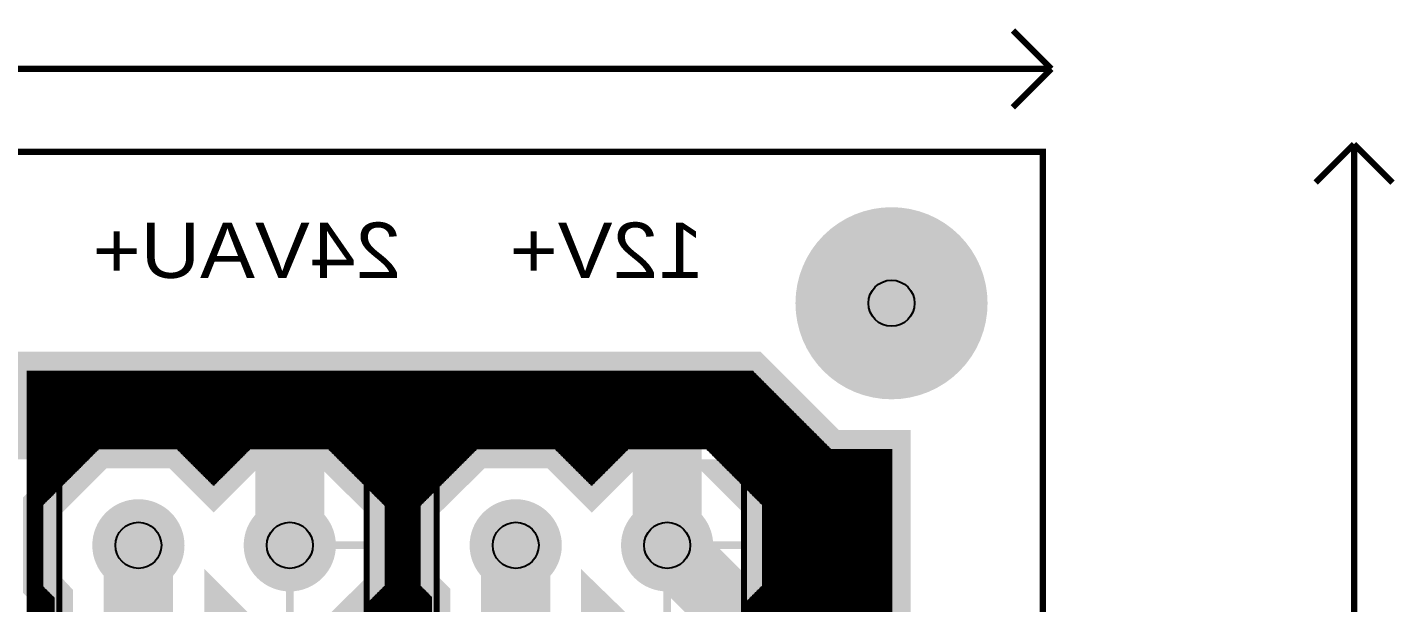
# Model space of a CAD drawing. Extents: x -1.81 to 1.81, y -3.04 to 3.03.
# Drawn here: x 0.026 to 1.806, y 2.274 to 3.023 of the extents above; entities that cross this region are included whole.
import ezdxf

# ---------------------------------------------------------------- set-up
doc = ezdxf.new("R2010")
doc.units = 0
doc.layers.get('0').update_dxf_attribs({"linetype": 'CONTINUOUS'})

# ---------------------------------------------------------------- blocks, each defined once
blk = doc.blocks.new('EPAD')
at = {"const_width": 0.5}
blk.add_lwpolyline([(-0.25, 0, 1), (0.25, 0, 1)], format="xyb", close=True, dxfattribs=at)

msp = doc.modelspace()

# ---------------------------------------------------------------- linework, layer by layer
for points, const_width in [([(1.358, 2.969), (1.308, 3.019)], 0.008), ([(-1.79, 2.969), (1.358, 2.969)], 0.008), ([(1.358, 2.969), (1.308, 2.919)], 0.008), ([(1.752, 2.871), (1.702, 2.821)], 0.008), ([(1.752, -2.64), (1.752, 2.871)], 0.008), ([(1.752, 2.871), (1.802, 2.821)], 0.008), ([(-1.802, -2.65), (1.347, -2.65), (1.347, 2.861), (-1.802, 2.861), (-1.802, -2.65)], 0.008), ([(-1.605, -1.02), (-1.605, 2.474), (-1.526, 2.474), (-1.424, 2.576), (0.969, 2.576), (1.071, 2.474)], 0.05), ([(-0.637, 2.349), (-0.479, 2.506), (-0.125, 2.506), (0.367, 2.506)], 0.09), ([(0.367, 2.349), (0.367, 2.506)], 0.09), ([(0.367, 2.506), (0.83, 2.506)], 0.09), ([(0.858, 2.506), (0.83, 2.506), (0.858, 2.478)], 0.09), ([(0.858, 2.349), (0.858, 2.478), (0.858, 2.506)], 0.09), ([(0.492, 2.401), (0.492, 2.297), (0.418, 2.224), (0.315, 2.224), (0.281, 2.258), (0.281, 2.245), (0.28, 2.244), (0.28, 1.847), (0.216, 1.782), (0.125, 1.782), (0.06, 1.847), (0.06, 2.281), (0.045, 2.297), (0.045, 2.401), (0.118, 2.474), (0.221, 2.474), (0.268, 2.427), (0.315, 2.474), (0.418, 2.474), (0.492, 2.401)], 0.05), ([(0.067, 2.199), (0.067, 2.499)], 0.008), ([(0.467, 2.499), (0.067, 2.499)], 0.008), ([(0.467, 2.499), (0.467, 2.199)], 0.008), ([(0.551, 2.158), (0.551, 2.282), (0.536, 2.297), (0.536, 2.401), (0.61, 2.474), (0.713, 2.474), (0.76, 2.427), (0.807, 2.474), (0.91, 2.474), (0.983, 2.401)], 0.05), ([(0.558, 2.199), (0.558, 2.499)], 0.008), ([(0.958, 2.499), (0.558, 2.499)], 0.008), ([(0.958, 2.499), (0.958, 2.199)], 0.008), ([(1.071, 2.474), (1.15, 2.474), (1.15, -0.355)], 0.05), ([(0.367, 2.349), (0.367, 2.474)], 0.01), ([(0.858, 2.349), (0.858, 2.474)], 0.01), ([(0.983, 2.401), (0.983, 2.297), (0.91, 2.224)], 0.05), ([(0.17, 1.892), (0.17, 2.069), (0.17, 2.289), (0.17, 2.349)], 0.09), ([(0.661, 2.349), (0.661, 2.114), (0.662, 2.069)], 0.09), ([(0.992, 1.758), (0.992, 2.215), (0.858, 2.349)], 0.09), ([(0.367, 2.349), (0.492, 2.349)], 0.01), ([(0.367, 2.349), (0.367, 2.224)], 0.01), ([(0.858, 2.349), (0.983, 2.349)], 0.01), ([(0.858, 2.349), (0.858, 2.224)], 0.01), ([(0.807, 2.224), (0.771, 2.259), (0.771, 2.116)], 0.05)]:
    msp.add_lwpolyline(points, dxfattribs=dict(const_width=const_width))
for points in [[(0.026, 0.982), (0.026, 2.576)], [(0.027, 0.981), (0.027, 2.576)], [(0.028, 0.98), (0.028, 2.576)], [(0.029, 0.979), (0.029, 2.576)], [(0.03, 0.978), (0.03, 2.576)], [(0.031, 0.977), (0.031, 2.576)], [(0.032, 0.976), (0.032, 2.576)], [(0.033, 0.975), (0.033, 2.576)], [(0.034, 0.974), (0.034, 2.576)], [(0.035, 0.973), (0.035, 2.576)], [(0.036, 0.972), (0.036, 2.576)], [(0.037, 0.971), (0.037, 2.576)], [(0.038, 0.97), (0.038, 2.576)], [(0.039, 0.969), (0.039, 2.576)], [(0.04, 0.968), (0.04, 2.576)], [(0.041, 0.967), (0.041, 2.576)], [(0.042, 0.966), (0.042, 2.576)], [(0.043, 0.965), (0.043, 2.576)], [(0.044, 0.964), (0.044, 2.576)], [(0.045, 0.963), (0.045, 2.576)], [(0.046, 2.402), (0.046, 2.576)], [(0.047, 2.403), (0.047, 2.576)], [(0.048, 2.404), (0.048, 2.576)], [(0.049, 2.405), (0.049, 2.576)], [(0.05, 2.406), (0.05, 2.576)], [(0.051, 2.407), (0.051, 2.576)], [(0.052, 2.408), (0.052, 2.576)], [(0.053, 2.409), (0.053, 2.576)], [(0.054, 2.41), (0.054, 2.576)], [(0.055, 2.411), (0.055, 2.576)], [(0.056, 2.412), (0.056, 2.576)], [(0.057, 2.413), (0.057, 2.576)], [(0.058, 2.414), (0.058, 2.576)], [(0.059, 2.415), (0.059, 2.576)], [(0.06, 2.416), (0.06, 2.576)], [(0.061, 2.417), (0.061, 2.576)], [(0.062, 2.418), (0.062, 2.576)], [(0.063, 2.419), (0.063, 2.576)], [(0.064, 2.42), (0.064, 2.576)], [(0.065, 2.421), (0.065, 2.576)], [(0.066, 2.422), (0.066, 2.576)], [(0.067, 2.423), (0.067, 2.576)], [(0.068, 2.424), (0.068, 2.576)], [(0.069, 2.425), (0.069, 2.576)], [(0.07, 2.426), (0.07, 2.576)], [(0.071, 2.427), (0.071, 2.576)], [(0.072, 2.428), (0.072, 2.576)], [(0.073, 2.429), (0.073, 2.576)], [(0.074, 2.43), (0.074, 2.576)], [(0.075, 2.431), (0.075, 2.576)], [(0.076, 2.432), (0.076, 2.576)], [(0.077, 2.433), (0.077, 2.576)], [(0.078, 2.434), (0.078, 2.576)], [(0.079, 2.435), (0.079, 2.576)], [(0.08, 2.436), (0.08, 2.576)], [(0.081, 2.437), (0.081, 2.576)], [(0.082, 2.438), (0.082, 2.576)], [(0.083, 2.439), (0.083, 2.576)], [(0.084, 2.44), (0.084, 2.576)], [(0.085, 2.441), (0.085, 2.576)], [(0.086, 2.442), (0.086, 2.576)], [(0.087, 2.443), (0.087, 2.576)], [(0.088, 2.444), (0.088, 2.576)], [(0.089, 2.445), (0.089, 2.576)], [(0.09, 2.446), (0.09, 2.576)], [(0.091, 2.447), (0.091, 2.576)], [(0.092, 2.448), (0.092, 2.576)], [(0.093, 2.449), (0.093, 2.576)], [(0.094, 2.45), (0.094, 2.576)], [(0.095, 2.451), (0.095, 2.576)], [(0.096, 2.452), (0.096, 2.576)], [(0.097, 2.453), (0.097, 2.576)], [(0.098, 2.454), (0.098, 2.576)], [(0.099, 2.455), (0.099, 2.576)], [(0.1, 2.456), (0.1, 2.576)], [(0.101, 2.457), (0.101, 2.576)], [(0.102, 2.458), (0.102, 2.576)], [(0.103, 2.459), (0.103, 2.576)], [(0.104, 2.46), (0.104, 2.576)], [(0.105, 2.461), (0.105, 2.576)], [(0.106, 2.462), (0.106, 2.576)], [(0.107, 2.463), (0.107, 2.576)], [(0.108, 2.464), (0.108, 2.576)], [(0.109, 2.465), (0.109, 2.576)], [(0.11, 2.466), (0.11, 2.576)], [(0.111, 2.467), (0.111, 2.576)], [(0.112, 2.468), (0.112, 2.576)], [(0.113, 2.469), (0.113, 2.576)], [(0.114, 2.47), (0.114, 2.576)], [(0.115, 2.471), (0.115, 2.576)], [(0.116, 2.472), (0.116, 2.576)], [(0.117, 2.473), (0.117, 2.576)], [(0.118, 2.474), (0.118, 2.576)], [(0.119, 2.474), (0.119, 2.576)], [(0.12, 2.474), (0.12, 2.576)], [(0.121, 2.474), (0.121, 2.576)], [(0.122, 2.474), (0.122, 2.576)], [(0.123, 2.474), (0.123, 2.576)], [(0.124, 2.474), (0.124, 2.576)], [(0.125, 2.474), (0.125, 2.576)], [(0.126, 2.474), (0.126, 2.576)], [(0.127, 2.474), (0.127, 2.576)], [(0.128, 2.474), (0.128, 2.576)], [(0.129, 2.474), (0.129, 2.576)], [(0.13, 2.474), (0.13, 2.576)], [(0.131, 2.474), (0.131, 2.576)], [(0.132, 2.474), (0.132, 2.576)], [(0.133, 2.474), (0.133, 2.576)], [(0.134, 2.474), (0.134, 2.576)], [(0.135, 2.474), (0.135, 2.576)], [(0.136, 2.474), (0.136, 2.576)], [(0.137, 2.474), (0.137, 2.576)], [(0.138, 2.474), (0.138, 2.576)], [(0.139, 2.474), (0.139, 2.576)], [(0.14, 2.474), (0.14, 2.576)], [(0.141, 2.474), (0.141, 2.576)], [(0.142, 2.474), (0.142, 2.576)], [(0.143, 2.474), (0.143, 2.576)], [(0.144, 2.474), (0.144, 2.576)], [(0.145, 2.474), (0.145, 2.576)], [(0.146, 2.474), (0.146, 2.576)], [(0.147, 2.474), (0.147, 2.576)], [(0.148, 2.474), (0.148, 2.576)], [(0.149, 2.474), (0.149, 2.576)], [(0.15, 2.474), (0.15, 2.576)], [(0.151, 2.474), (0.151, 2.576)], [(0.152, 2.474), (0.152, 2.576)], [(0.153, 2.474), (0.153, 2.576)], [(0.154, 2.474), (0.154, 2.576)], [(0.155, 2.474), (0.155, 2.576)], [(0.156, 2.474), (0.156, 2.576)], [(0.157, 2.474), (0.157, 2.576)], [(0.158, 2.474), (0.158, 2.576)], [(0.159, 2.474), (0.159, 2.576)], [(0.16, 2.474), (0.16, 2.576)], [(0.161, 2.474), (0.161, 2.576)], [(0.162, 2.474), (0.162, 2.576)], [(0.163, 2.474), (0.163, 2.576)], [(0.164, 2.474), (0.164, 2.576)], [(0.165, 2.474), (0.165, 2.576)], [(0.166, 2.474), (0.166, 2.576)], [(0.167, 2.474), (0.167, 2.576)], [(0.168, 2.474), (0.168, 2.576)], [(0.169, 2.474), (0.169, 2.576)], [(0.17, 2.474), (0.17, 2.576)], [(0.171, 2.474), (0.171, 2.576)], [(0.172, 2.474), (0.172, 2.576)], [(0.173, 2.474), (0.173, 2.576)], [(0.174, 2.474), (0.174, 2.576)], [(0.175, 2.474), (0.175, 2.576)], [(0.176, 2.474), (0.176, 2.576)], [(0.177, 2.474), (0.177, 2.576)], [(0.178, 2.474), (0.178, 2.576)], [(0.179, 2.474), (0.179, 2.576)], [(0.18, 2.474), (0.18, 2.576)], [(0.181, 2.474), (0.181, 2.576)], [(0.182, 2.474), (0.182, 2.576)], [(0.183, 2.474), (0.183, 2.576)], [(0.184, 2.474), (0.184, 2.576)], [(0.185, 2.474), (0.185, 2.576)], [(0.186, 2.474), (0.186, 2.576)], [(0.187, 2.474), (0.187, 2.576)], [(0.188, 2.474), (0.188, 2.576)], [(0.189, 2.474), (0.189, 2.576)], [(0.19, 2.474), (0.19, 2.576)], [(0.191, 2.474), (0.191, 2.576)], [(0.192, 2.474), (0.192, 2.576)], [(0.193, 2.474), (0.193, 2.576)], [(0.194, 2.474), (0.194, 2.576)], [(0.195, 2.474), (0.195, 2.576)], [(0.196, 2.474), (0.196, 2.576)], [(0.197, 2.474), (0.197, 2.576)], [(0.198, 2.474), (0.198, 2.576)], [(0.199, 2.474), (0.199, 2.576)], [(0.2, 2.474), (0.2, 2.576)], [(0.201, 2.474), (0.201, 2.576)], [(0.202, 2.474), (0.202, 2.576)], [(0.203, 2.474), (0.203, 2.576)], [(0.204, 2.474), (0.204, 2.576)], [(0.205, 2.474), (0.205, 2.576)], [(0.206, 2.474), (0.206, 2.576)], [(0.207, 2.474), (0.207, 2.576)], [(0.208, 2.474), (0.208, 2.576)], [(0.209, 2.474), (0.209, 2.576)], [(0.21, 2.474), (0.21, 2.576)], [(0.211, 2.474), (0.211, 2.576)], [(0.212, 2.474), (0.212, 2.576)], [(0.213, 2.474), (0.213, 2.576)], [(0.214, 2.474), (0.214, 2.576)], [(0.215, 2.474), (0.215, 2.576)], [(0.216, 2.474), (0.216, 2.576)], [(0.217, 2.474), (0.217, 2.576)], [(0.218, 2.474), (0.218, 2.576)], [(0.219, 2.474), (0.219, 2.576)], [(0.22, 2.474), (0.22, 2.576)], [(0.221, 2.474), (0.221, 2.576)], [(0.222, 2.473), (0.222, 2.576)], [(0.223, 2.472), (0.223, 2.576)], [(0.224, 2.471), (0.224, 2.576)], [(0.225, 2.47), (0.225, 2.576)], [(0.226, 2.469), (0.226, 2.576)], [(0.227, 2.468), (0.227, 2.576)], [(0.228, 2.467), (0.228, 2.576)], [(0.229, 2.466), (0.229, 2.576)], [(0.23, 2.465), (0.23, 2.576)], [(0.231, 2.464), (0.231, 2.576)], [(0.232, 2.463), (0.232, 2.576)], [(0.233, 2.462), (0.233, 2.576)], [(0.234, 2.461), (0.234, 2.576)], [(0.235, 2.46), (0.235, 2.576)], [(0.236, 2.459), (0.236, 2.576)], [(0.237, 2.458), (0.237, 2.576)], [(0.238, 2.457), (0.238, 2.576)], [(0.239, 2.456), (0.239, 2.576)], [(0.24, 2.455), (0.24, 2.576)], [(0.241, 2.454), (0.241, 2.576)], [(0.242, 2.453), (0.242, 2.576)], [(0.243, 2.452), (0.243, 2.576)], [(0.244, 2.451), (0.244, 2.576)], [(0.245, 2.45), (0.245, 2.576)], [(0.246, 2.449), (0.246, 2.576)], [(0.247, 2.448), (0.247, 2.576)], [(0.248, 2.447), (0.248, 2.576)], [(0.249, 2.446), (0.249, 2.576)], [(0.25, 2.445), (0.25, 2.576)], [(0.251, 2.444), (0.251, 2.576)], [(0.252, 2.443), (0.252, 2.576)], [(0.253, 2.442), (0.253, 2.576)], [(0.254, 2.441), (0.254, 2.576)], [(0.255, 2.44), (0.255, 2.576)], [(0.256, 2.439), (0.256, 2.576)], [(0.257, 2.438), (0.257, 2.576)], [(0.258, 2.437), (0.258, 2.576)], [(0.259, 2.436), (0.259, 2.576)], [(0.26, 2.435), (0.26, 2.576)], [(0.261, 2.434), (0.261, 2.576)], [(0.262, 2.433), (0.262, 2.576)], [(0.263, 2.432), (0.263, 2.576)], [(0.264, 2.431), (0.264, 2.576)], [(0.265, 2.43), (0.265, 2.576)], [(0.266, 2.429), (0.266, 2.576)], [(0.267, 2.428), (0.267, 2.576)], [(0.268, 2.427), (0.268, 2.576)], [(0.269, 2.428), (0.269, 2.576)], [(0.27, 2.429), (0.27, 2.576)], [(0.271, 2.43), (0.271, 2.576)], [(0.272, 2.431), (0.272, 2.576)], [(0.273, 2.432), (0.273, 2.576)], [(0.274, 2.433), (0.274, 2.576)], [(0.275, 2.434), (0.275, 2.576)], [(0.276, 2.435), (0.276, 2.576)], [(0.277, 2.436), (0.277, 2.576)], [(0.278, 2.437), (0.278, 2.576)], [(0.279, 2.438), (0.279, 2.576)], [(0.28, 2.439), (0.28, 2.576)], [(0.281, 2.44), (0.281, 2.576)], [(0.282, 2.441), (0.282, 2.576)], [(0.283, 2.442), (0.283, 2.576)], [(0.284, 2.443), (0.284, 2.576)], [(0.285, 2.444), (0.285, 2.576)], [(0.286, 2.445), (0.286, 2.576)], [(0.287, 2.446), (0.287, 2.576)], [(0.288, 2.447), (0.288, 2.576)], [(0.289, 2.448), (0.289, 2.576)], [(0.29, 2.449), (0.29, 2.576)], [(0.291, 2.45), (0.291, 2.576)], [(0.292, 2.451), (0.292, 2.576)], [(0.293, 2.452), (0.293, 2.576)], [(0.294, 2.453), (0.294, 2.576)], [(0.295, 2.454), (0.295, 2.576)], [(0.296, 2.455), (0.296, 2.576)], [(0.297, 2.456), (0.297, 2.576)], [(0.298, 2.457), (0.298, 2.576)], [(0.299, 2.458), (0.299, 2.576)], [(0.3, 2.459), (0.3, 2.576)], [(0.301, 2.46), (0.301, 2.576)], [(0.302, 2.461), (0.302, 2.576)], [(0.303, 2.462), (0.303, 2.576)], [(0.304, 2.463), (0.304, 2.576)], [(0.305, 2.464), (0.305, 2.576)], [(0.306, 2.465), (0.306, 2.576)], [(0.307, 2.466), (0.307, 2.576)], [(0.308, 2.467), (0.308, 2.576)], [(0.309, 2.468), (0.309, 2.576)], [(0.31, 2.469), (0.31, 2.576)], [(0.311, 2.47), (0.311, 2.576)], [(0.312, 2.471), (0.312, 2.576)], [(0.313, 2.472), (0.313, 2.576)], [(0.314, 2.473), (0.314, 2.576)], [(0.315, 2.474), (0.315, 2.576)], [(0.316, 2.474), (0.316, 2.576)], [(0.317, 2.474), (0.317, 2.576)], [(0.318, 2.474), (0.318, 2.576)], [(0.319, 2.474), (0.319, 2.576)], [(0.32, 2.474), (0.32, 2.576)], [(0.321, 2.474), (0.321, 2.576)], [(0.322, 2.474), (0.322, 2.576)], [(0.323, 2.474), (0.323, 2.576)], [(0.324, 2.474), (0.324, 2.576)], [(0.325, 2.474), (0.325, 2.576)], [(0.326, 2.474), (0.326, 2.576)], [(0.327, 2.474), (0.327, 2.576)], [(0.328, 2.474), (0.328, 2.576)], [(0.329, 2.474), (0.329, 2.576)], [(0.33, 2.474), (0.33, 2.576)], [(0.331, 2.474), (0.331, 2.576)], [(0.332, 2.474), (0.332, 2.576)], [(0.333, 2.474), (0.333, 2.576)], [(0.334, 2.474), (0.334, 2.576)], [(0.335, 2.474), (0.335, 2.576)], [(0.336, 2.474), (0.336, 2.576)], [(0.337, 2.474), (0.337, 2.576)], [(0.338, 2.474), (0.338, 2.576)], [(0.339, 2.474), (0.339, 2.576)], [(0.34, 2.474), (0.34, 2.576)], [(0.341, 2.474), (0.341, 2.576)], [(0.342, 2.474), (0.342, 2.576)], [(0.343, 2.474), (0.343, 2.576)], [(0.344, 2.474), (0.344, 2.576)], [(0.345, 2.474), (0.345, 2.576)], [(0.346, 2.474), (0.346, 2.576)], [(0.347, 2.474), (0.347, 2.576)], [(0.348, 2.474), (0.348, 2.576)], [(0.349, 2.474), (0.349, 2.576)], [(0.35, 2.474), (0.35, 2.576)], [(0.351, 2.474), (0.351, 2.576)], [(0.352, 2.474), (0.352, 2.576)], [(0.353, 2.474), (0.353, 2.576)], [(0.354, 2.474), (0.354, 2.576)], [(0.355, 2.474), (0.355, 2.576)], [(0.356, 2.474), (0.356, 2.576)], [(0.357, 2.474), (0.357, 2.576)], [(0.358, 2.474), (0.358, 2.576)], [(0.359, 2.474), (0.359, 2.576)], [(0.36, 2.474), (0.36, 2.576)], [(0.361, 2.474), (0.361, 2.576)], [(0.362, 2.474), (0.362, 2.576)], [(0.363, 2.474), (0.363, 2.576)], [(0.364, 2.474), (0.364, 2.576)], [(0.365, 2.474), (0.365, 2.576)], [(0.366, 2.474), (0.366, 2.576)], [(0.367, 2.474), (0.367, 2.576)], [(0.368, 2.474), (0.368, 2.576)], [(0.369, 2.474), (0.369, 2.576)], [(0.37, 2.474), (0.37, 2.576)], [(0.371, 2.474), (0.371, 2.576)], [(0.372, 2.474), (0.372, 2.576)], [(0.373, 2.474), (0.373, 2.576)], [(0.374, 2.474), (0.374, 2.576)], [(0.375, 2.474), (0.375, 2.576)], [(0.376, 2.474), (0.376, 2.576)], [(0.377, 2.474), (0.377, 2.576)], [(0.378, 2.474), (0.378, 2.576)], [(0.379, 2.474), (0.379, 2.576)], [(0.38, 2.474), (0.38, 2.576)], [(0.381, 2.474), (0.381, 2.576)], [(0.382, 2.474), (0.382, 2.576)], [(0.383, 2.474), (0.383, 2.576)], [(0.384, 2.474), (0.384, 2.576)], [(0.385, 2.474), (0.385, 2.576)], [(0.386, 2.474), (0.386, 2.576)], [(0.387, 2.474), (0.387, 2.576)], [(0.388, 2.474), (0.388, 2.576)], [(0.389, 2.474), (0.389, 2.576)], [(0.39, 2.474), (0.39, 2.576)], [(0.391, 2.474), (0.391, 2.576)], [(0.392, 2.474), (0.392, 2.576)], [(0.393, 2.474), (0.393, 2.576)], [(0.394, 2.474), (0.394, 2.576)], [(0.395, 2.474), (0.395, 2.576)], [(0.396, 2.474), (0.396, 2.576)], [(0.397, 2.474), (0.397, 2.576)], [(0.398, 2.474), (0.398, 2.576)], [(0.399, 2.474), (0.399, 2.576)], [(0.4, 2.474), (0.4, 2.576)], [(0.401, 2.474), (0.401, 2.576)], [(0.402, 2.474), (0.402, 2.576)], [(0.403, 2.474), (0.403, 2.576)], [(0.404, 2.474), (0.404, 2.576)], [(0.405, 2.474), (0.405, 2.576)], [(0.406, 2.474), (0.406, 2.576)], [(0.407, 2.474), (0.407, 2.576)], [(0.408, 2.474), (0.408, 2.576)], [(0.409, 2.474), (0.409, 2.576)], [(0.41, 2.474), (0.41, 2.576)], [(0.411, 2.474), (0.411, 2.576)], [(0.412, 2.474), (0.412, 2.576)], [(0.413, 2.474), (0.413, 2.576)], [(0.414, 2.474), (0.414, 2.576)], [(0.415, 2.474), (0.415, 2.576)], [(0.416, 2.474), (0.416, 2.576)], [(0.417, 2.474), (0.417, 2.576)], [(0.418, 2.474), (0.418, 2.576)], [(0.419, 2.473), (0.419, 2.576)], [(0.42, 2.472), (0.42, 2.576)], [(0.421, 2.471), (0.421, 2.576)], [(0.422, 2.47), (0.422, 2.576)], [(0.423, 2.469), (0.423, 2.576)], [(0.424, 2.468), (0.424, 2.576)], [(0.425, 2.467), (0.425, 2.576)], [(0.426, 2.466), (0.426, 2.576)], [(0.427, 2.465), (0.427, 2.576)], [(0.428, 2.464), (0.428, 2.576)], [(0.429, 2.463), (0.429, 2.576)], [(0.43, 2.462), (0.43, 2.576)], [(0.431, 2.461), (0.431, 2.576)], [(0.432, 2.46), (0.432, 2.576)], [(0.433, 2.459), (0.433, 2.576)], [(0.434, 2.458), (0.434, 2.576)], [(0.435, 2.457), (0.435, 2.576)], [(0.436, 2.456), (0.436, 2.576)], [(0.437, 2.455), (0.437, 2.576)], [(0.438, 2.454), (0.438, 2.576)], [(0.439, 2.453), (0.439, 2.576)], [(0.44, 2.452), (0.44, 2.576)], [(0.441, 2.451), (0.441, 2.576)], [(0.442, 2.45), (0.442, 2.576)], [(0.443, 2.449), (0.443, 2.576)], [(0.444, 2.448), (0.444, 2.576)], [(0.445, 2.447), (0.445, 2.576)], [(0.446, 2.446), (0.446, 2.576)], [(0.447, 2.445), (0.447, 2.576)], [(0.448, 2.444), (0.448, 2.576)], [(0.449, 2.443), (0.449, 2.576)], [(0.45, 2.442), (0.45, 2.576)], [(0.451, 2.441), (0.451, 2.576)], [(0.452, 2.44), (0.452, 2.576)], [(0.453, 2.439), (0.453, 2.576)], [(0.454, 2.438), (0.454, 2.576)], [(0.455, 2.437), (0.455, 2.576)], [(0.456, 2.436), (0.456, 2.576)], [(0.457, 2.435), (0.457, 2.576)], [(0.458, 2.434), (0.458, 2.576)], [(0.459, 2.433), (0.459, 2.576)], [(0.46, 2.432), (0.46, 2.576)], [(0.461, 2.431), (0.461, 2.576)], [(0.462, 2.43), (0.462, 2.576)], [(0.463, 2.429), (0.463, 2.576)], [(0.464, 2.428), (0.464, 2.576)], [(0.465, 2.427), (0.465, 2.576)], [(0.466, 2.426), (0.466, 2.576)], [(0.467, 2.425), (0.467, 2.576)], [(0.468, 2.424), (0.468, 2.576)], [(0.469, 2.423), (0.469, 2.576)], [(0.47, 2.422), (0.47, 2.576)], [(0.471, 2.421), (0.471, 2.576)], [(0.472, 2.42), (0.472, 2.576)], [(0.473, 2.419), (0.473, 2.576)], [(0.474, 2.418), (0.474, 2.576)], [(0.475, 2.417), (0.475, 2.576)], [(0.476, 2.416), (0.476, 2.576)], [(0.477, 2.415), (0.477, 2.576)], [(0.478, 2.414), (0.478, 2.576)], [(0.479, 2.413), (0.479, 2.576)], [(0.48, 2.412), (0.48, 2.576)], [(0.481, 2.411), (0.481, 2.576)], [(0.482, 2.41), (0.482, 2.576)], [(0.483, 2.409), (0.483, 2.576)], [(0.484, 2.408), (0.484, 2.576)], [(0.485, 2.407), (0.485, 2.576)], [(0.486, 2.406), (0.486, 2.576)], [(0.487, 2.405), (0.487, 2.576)], [(0.488, 2.404), (0.488, 2.576)], [(0.489, 2.403), (0.489, 2.576)], [(0.49, 2.402), (0.49, 2.576)], [(0.491, 2.401), (0.491, 2.576)], [(0.492, 1.278), (0.492, 2.576)], [(0.493, 1.278), (0.493, 2.576)], [(0.494, 1.278), (0.494, 2.576)], [(0.495, 1.278), (0.495, 2.576)], [(0.496, 1.278), (0.496, 2.576)], [(0.497, 1.278), (0.497, 2.576)], [(0.498, 1.278), (0.498, 2.576)], [(0.499, 1.278), (0.499, 2.576)], [(0.5, 1.278), (0.5, 2.576)], [(0.501, 1.278), (0.501, 2.576)], [(0.502, 1.278), (0.502, 2.576)], [(0.503, 1.278), (0.503, 2.576)], [(0.504, 1.278), (0.504, 2.576)], [(0.505, 1.278), (0.505, 2.576)], [(0.506, 1.278), (0.506, 2.576)], [(0.507, 1.278), (0.507, 2.576)], [(0.508, 1.278), (0.508, 2.576)], [(0.509, 1.278), (0.509, 2.576)], [(0.51, 1.278), (0.51, 2.576)], [(0.511, 1.278), (0.511, 2.576)], [(0.512, 1.278), (0.512, 2.576)], [(0.513, 1.278), (0.513, 2.576)], [(0.514, 1.278), (0.514, 2.576)], [(0.515, 1.278), (0.515, 2.576)], [(0.516, 1.278), (0.516, 2.576)], [(0.517, 1.278), (0.517, 2.576)], [(0.518, 1.278), (0.518, 2.576)], [(0.519, 1.278), (0.519, 2.576)], [(0.52, 1.278), (0.52, 2.576)], [(0.521, 1.278), (0.521, 2.576)], [(0.522, 1.278), (0.522, 2.576)], [(0.523, 1.278), (0.523, 2.576)], [(0.524, 1.278), (0.524, 2.576)], [(0.525, 1.278), (0.525, 2.576)], [(0.526, 1.278), (0.526, 2.576)], [(0.527, 1.278), (0.527, 2.576)], [(0.528, 1.278), (0.528, 2.576)], [(0.529, 1.278), (0.529, 2.576)], [(0.53, 1.278), (0.53, 2.576)], [(0.531, 1.278), (0.531, 2.576)], [(0.532, 1.278), (0.532, 2.576)], [(0.533, 1.278), (0.533, 2.576)], [(0.534, 1.278), (0.534, 2.576)], [(0.535, 1.278), (0.535, 2.576)], [(0.536, 1.278), (0.536, 2.576)], [(0.537, 2.401), (0.537, 2.576)], [(0.538, 2.402), (0.538, 2.576)], [(0.539, 2.403), (0.539, 2.576)], [(0.54, 2.404), (0.54, 2.576)], [(0.541, 2.405), (0.541, 2.576)], [(0.542, 2.406), (0.542, 2.576)], [(0.543, 2.407), (0.543, 2.576)], [(0.544, 2.408), (0.544, 2.576)], [(0.545, 2.409), (0.545, 2.576)], [(0.546, 2.41), (0.546, 2.576)], [(0.547, 2.411), (0.547, 2.576)], [(0.548, 2.412), (0.548, 2.576)], [(0.549, 2.413), (0.549, 2.576)], [(0.55, 2.414), (0.55, 2.576)], [(0.551, 2.415), (0.551, 2.576)], [(0.552, 2.416), (0.552, 2.576)], [(0.553, 2.417), (0.553, 2.576)], [(0.554, 2.418), (0.554, 2.576)], [(0.555, 2.419), (0.555, 2.576)], [(0.556, 2.42), (0.556, 2.576)], [(0.557, 2.421), (0.557, 2.576)], [(0.558, 2.422), (0.558, 2.576)], [(0.559, 2.423), (0.559, 2.576)], [(0.56, 2.424), (0.56, 2.576)], [(0.561, 2.425), (0.561, 2.576)], [(0.562, 2.426), (0.562, 2.576)], [(0.563, 2.427), (0.563, 2.576)], [(0.564, 2.428), (0.564, 2.576)], [(0.565, 2.429), (0.565, 2.576)], [(0.566, 2.43), (0.566, 2.576)], [(0.567, 2.431), (0.567, 2.576)], [(0.568, 2.432), (0.568, 2.576)], [(0.569, 2.433), (0.569, 2.576)], [(0.57, 2.434), (0.57, 2.576)], [(0.571, 2.435), (0.571, 2.576)], [(0.572, 2.436), (0.572, 2.576)], [(0.573, 2.437), (0.573, 2.576)], [(0.574, 2.438), (0.574, 2.576)], [(0.575, 2.439), (0.575, 2.576)], [(0.576, 2.44), (0.576, 2.576)], [(0.577, 2.441), (0.577, 2.576)], [(0.578, 2.442), (0.578, 2.576)], [(0.579, 2.443), (0.579, 2.576)], [(0.58, 2.444), (0.58, 2.576)], [(0.581, 2.445), (0.581, 2.576)], [(0.582, 2.446), (0.582, 2.576)], [(0.583, 2.447), (0.583, 2.576)], [(0.584, 2.448), (0.584, 2.576)], [(0.585, 2.449), (0.585, 2.576)], [(0.586, 2.45), (0.586, 2.576)], [(0.587, 2.451), (0.587, 2.576)], [(0.588, 2.452), (0.588, 2.576)], [(0.589, 2.453), (0.589, 2.576)], [(0.59, 2.454), (0.59, 2.576)], [(0.591, 2.455), (0.591, 2.576)], [(0.592, 2.456), (0.592, 2.576)], [(0.593, 2.457), (0.593, 2.576)], [(0.594, 2.458), (0.594, 2.576)], [(0.595, 2.459), (0.595, 2.576)], [(0.596, 2.46), (0.596, 2.576)], [(0.597, 2.461), (0.597, 2.576)], [(0.598, 2.462), (0.598, 2.576)], [(0.599, 2.463), (0.599, 2.576)], [(0.6, 2.464), (0.6, 2.576)], [(0.601, 2.465), (0.601, 2.576)], [(0.602, 2.466), (0.602, 2.576)], [(0.603, 2.467), (0.603, 2.576)], [(0.604, 2.468), (0.604, 2.576)], [(0.605, 2.469), (0.605, 2.576)], [(0.606, 2.47), (0.606, 2.576)], [(0.607, 2.471), (0.607, 2.576)], [(0.608, 2.472), (0.608, 2.576)], [(0.609, 2.473), (0.609, 2.576)], [(0.61, 2.474), (0.61, 2.576)], [(0.611, 2.474), (0.611, 2.576)], [(0.612, 2.474), (0.612, 2.576)], [(0.613, 2.474), (0.613, 2.576)], [(0.614, 2.474), (0.614, 2.576)], [(0.615, 2.474), (0.615, 2.576)], [(0.616, 2.474), (0.616, 2.576)], [(0.617, 2.474), (0.617, 2.576)], [(0.618, 2.474), (0.618, 2.576)], [(0.619, 2.474), (0.619, 2.576)], [(0.62, 2.474), (0.62, 2.576)], [(0.621, 2.474), (0.621, 2.576)], [(0.622, 2.474), (0.622, 2.576)], [(0.623, 2.474), (0.623, 2.576)], [(0.624, 2.474), (0.624, 2.576)], [(0.625, 2.474), (0.625, 2.576)], [(0.626, 2.474), (0.626, 2.576)], [(0.627, 2.474), (0.627, 2.576)], [(0.628, 2.474), (0.628, 2.576)], [(0.629, 2.474), (0.629, 2.576)], [(0.63, 2.474), (0.63, 2.576)], [(0.631, 2.474), (0.631, 2.576)], [(0.632, 2.474), (0.632, 2.576)], [(0.633, 2.474), (0.633, 2.576)], [(0.634, 2.474), (0.634, 2.576)], [(0.635, 2.474), (0.635, 2.576)], [(0.636, 2.474), (0.636, 2.576)], [(0.637, 2.474), (0.637, 2.576)], [(0.638, 2.474), (0.638, 2.576)], [(0.639, 2.474), (0.639, 2.576)], [(0.64, 2.474), (0.64, 2.576)], [(0.641, 2.474), (0.641, 2.576)], [(0.642, 2.474), (0.642, 2.576)], [(0.643, 2.474), (0.643, 2.576)], [(0.644, 2.474), (0.644, 2.576)], [(0.645, 2.474), (0.645, 2.576)], [(0.646, 2.474), (0.646, 2.576)], [(0.647, 2.474), (0.647, 2.576)], [(0.648, 2.474), (0.648, 2.576)], [(0.649, 2.474), (0.649, 2.576)], [(0.65, 2.474), (0.65, 2.576)], [(0.651, 2.474), (0.651, 2.576)], [(0.652, 2.474), (0.652, 2.576)], [(0.653, 2.474), (0.653, 2.576)], [(0.654, 2.474), (0.654, 2.576)], [(0.655, 2.474), (0.655, 2.576)], [(0.656, 2.474), (0.656, 2.576)], [(0.657, 2.474), (0.657, 2.576)], [(0.658, 2.474), (0.658, 2.576)], [(0.659, 2.474), (0.659, 2.576)], [(0.66, 2.474), (0.66, 2.576)], [(0.661, 2.474), (0.661, 2.576)], [(0.662, 2.474), (0.662, 2.576)], [(0.663, 2.474), (0.663, 2.576)], [(0.664, 2.474), (0.664, 2.576)], [(0.665, 2.474), (0.665, 2.576)], [(0.666, 2.474), (0.666, 2.576)], [(0.667, 2.474), (0.667, 2.576)], [(0.668, 2.474), (0.668, 2.576)], [(0.669, 2.474), (0.669, 2.576)], [(0.67, 2.474), (0.67, 2.576)], [(0.671, 2.474), (0.671, 2.576)], [(0.672, 2.474), (0.672, 2.576)], [(0.673, 2.474), (0.673, 2.576)], [(0.674, 2.474), (0.674, 2.576)], [(0.675, 2.474), (0.675, 2.576)], [(0.676, 2.474), (0.676, 2.576)], [(0.677, 2.474), (0.677, 2.576)], [(0.678, 2.474), (0.678, 2.576)], [(0.679, 2.474), (0.679, 2.576)], [(0.68, 2.474), (0.68, 2.576)], [(0.681, 2.474), (0.681, 2.576)], [(0.682, 2.474), (0.682, 2.576)], [(0.683, 2.474), (0.683, 2.576)], [(0.684, 2.474), (0.684, 2.576)], [(0.685, 2.474), (0.685, 2.576)], [(0.686, 2.474), (0.686, 2.576)], [(0.687, 2.474), (0.687, 2.576)], [(0.688, 2.474), (0.688, 2.576)], [(0.689, 2.474), (0.689, 2.576)], [(0.69, 2.474), (0.69, 2.576)], [(0.691, 2.474), (0.691, 2.576)], [(0.692, 2.474), (0.692, 2.576)], [(0.693, 2.474), (0.693, 2.576)], [(0.694, 2.474), (0.694, 2.576)], [(0.695, 2.474), (0.695, 2.576)], [(0.696, 2.474), (0.696, 2.576)], [(0.697, 2.474), (0.697, 2.576)], [(0.698, 2.474), (0.698, 2.576)], [(0.699, 2.474), (0.699, 2.576)], [(0.7, 2.474), (0.7, 2.576)], [(0.701, 2.474), (0.701, 2.576)], [(0.702, 2.474), (0.702, 2.576)], [(0.703, 2.474), (0.703, 2.576)], [(0.704, 2.474), (0.704, 2.576)], [(0.705, 2.474), (0.705, 2.576)], [(0.706, 2.474), (0.706, 2.576)], [(0.707, 2.474), (0.707, 2.576)], [(0.708, 2.474), (0.708, 2.576)], [(0.709, 2.474), (0.709, 2.576)], [(0.71, 2.474), (0.71, 2.576)], [(0.711, 2.474), (0.711, 2.576)], [(0.712, 2.474), (0.712, 2.576)], [(0.713, 2.474), (0.713, 2.576)], [(0.714, 2.473), (0.714, 2.576)], [(0.715, 2.472), (0.715, 2.576)], [(0.716, 2.471), (0.716, 2.576)], [(0.717, 2.47), (0.717, 2.576)], [(0.718, 2.469), (0.718, 2.576)], [(0.719, 2.468), (0.719, 2.576)], [(0.72, 2.467), (0.72, 2.576)], [(0.721, 2.466), (0.721, 2.576)], [(0.722, 2.465), (0.722, 2.576)], [(0.723, 2.464), (0.723, 2.576)], [(0.724, 2.463), (0.724, 2.576)], [(0.725, 2.462), (0.725, 2.576)], [(0.726, 2.461), (0.726, 2.576)], [(0.727, 2.46), (0.727, 2.576)], [(0.728, 2.459), (0.728, 2.576)], [(0.729, 2.458), (0.729, 2.576)], [(0.73, 2.457), (0.73, 2.576)], [(0.731, 2.456), (0.731, 2.576)], [(0.732, 2.455), (0.732, 2.576)], [(0.733, 2.454), (0.733, 2.576)], [(0.734, 2.453), (0.734, 2.576)], [(0.735, 2.452), (0.735, 2.576)], [(0.736, 2.451), (0.736, 2.576)], [(0.737, 2.45), (0.737, 2.576)], [(0.738, 2.449), (0.738, 2.576)], [(0.739, 2.448), (0.739, 2.576)], [(0.74, 2.447), (0.74, 2.576)], [(0.741, 2.446), (0.741, 2.576)], [(0.742, 2.445), (0.742, 2.576)], [(0.743, 2.444), (0.743, 2.576)], [(0.744, 2.443), (0.744, 2.576)], [(0.745, 2.442), (0.745, 2.576)], [(0.746, 2.441), (0.746, 2.576)], [(0.747, 2.44), (0.747, 2.576)], [(0.748, 2.439), (0.748, 2.576)], [(0.749, 2.438), (0.749, 2.576)], [(0.75, 2.437), (0.75, 2.576)], [(0.751, 2.436), (0.751, 2.576)], [(0.752, 2.435), (0.752, 2.576)], [(0.753, 2.434), (0.753, 2.576)], [(0.754, 2.433), (0.754, 2.576)], [(0.755, 2.432), (0.755, 2.576)], [(0.756, 2.431), (0.756, 2.576)], [(0.757, 2.43), (0.757, 2.576)], [(0.758, 2.429), (0.758, 2.576)], [(0.759, 2.428), (0.759, 2.576)], [(0.76, 2.427), (0.76, 2.576)], [(0.761, 2.428), (0.761, 2.576)], [(0.762, 2.429), (0.762, 2.576)], [(0.763, 2.43), (0.763, 2.576)], [(0.764, 2.431), (0.764, 2.576)], [(0.765, 2.432), (0.765, 2.576)], [(0.766, 2.433), (0.766, 2.576)], [(0.767, 2.434), (0.767, 2.576)], [(0.768, 2.435), (0.768, 2.576)], [(0.769, 2.436), (0.769, 2.576)], [(0.77, 2.437), (0.77, 2.576)], [(0.771, 2.438), (0.771, 2.576)], [(0.772, 2.439), (0.772, 2.576)], [(0.773, 2.44), (0.773, 2.576)], [(0.774, 2.441), (0.774, 2.576)], [(0.775, 2.442), (0.775, 2.576)], [(0.776, 2.443), (0.776, 2.576)], [(0.777, 2.444), (0.777, 2.576)], [(0.778, 2.445), (0.778, 2.576)], [(0.779, 2.446), (0.779, 2.576)], [(0.78, 2.447), (0.78, 2.576)], [(0.781, 2.448), (0.781, 2.576)], [(0.782, 2.449), (0.782, 2.576)], [(0.783, 2.45), (0.783, 2.576)], [(0.784, 2.451), (0.784, 2.576)], [(0.785, 2.452), (0.785, 2.576)], [(0.786, 2.453), (0.786, 2.576)], [(0.787, 2.454), (0.787, 2.576)], [(0.788, 2.455), (0.788, 2.576)], [(0.789, 2.456), (0.789, 2.576)], [(0.79, 2.457), (0.79, 2.576)], [(0.791, 2.458), (0.791, 2.576)], [(0.792, 2.459), (0.792, 2.576)], [(0.793, 2.46), (0.793, 2.576)], [(0.794, 2.461), (0.794, 2.576)], [(0.795, 2.462), (0.795, 2.576)], [(0.796, 2.463), (0.796, 2.576)], [(0.797, 2.464), (0.797, 2.576)], [(0.798, 2.465), (0.798, 2.576)], [(0.799, 2.466), (0.799, 2.576)], [(0.8, 2.467), (0.8, 2.576)], [(0.801, 2.468), (0.801, 2.576)], [(0.802, 2.469), (0.802, 2.576)], [(0.803, 2.47), (0.803, 2.576)], [(0.804, 2.471), (0.804, 2.576)], [(0.805, 2.472), (0.805, 2.576)], [(0.806, 2.473), (0.806, 2.576)], [(0.807, 2.474), (0.807, 2.576)], [(0.808, 2.474), (0.808, 2.576)], [(0.809, 2.474), (0.809, 2.576)], [(0.81, 2.474), (0.81, 2.576)], [(0.811, 2.474), (0.811, 2.576)], [(0.812, 2.474), (0.812, 2.576)], [(0.813, 2.474), (0.813, 2.576)], [(0.814, 2.474), (0.814, 2.576)], [(0.815, 2.474), (0.815, 2.576)], [(0.816, 2.474), (0.816, 2.576)], [(0.817, 2.474), (0.817, 2.576)], [(0.818, 2.474), (0.818, 2.576)], [(0.819, 2.474), (0.819, 2.576)], [(0.82, 2.474), (0.82, 2.576)], [(0.821, 2.474), (0.821, 2.576)], [(0.822, 2.474), (0.822, 2.576)], [(0.823, 2.474), (0.823, 2.576)], [(0.824, 2.474), (0.824, 2.576)], [(0.825, 2.474), (0.825, 2.576)], [(0.826, 2.474), (0.826, 2.576)], [(0.827, 2.474), (0.827, 2.576)], [(0.828, 2.474), (0.828, 2.576)], [(0.829, 2.474), (0.829, 2.576)], [(0.83, 2.474), (0.83, 2.576)], [(0.831, 2.474), (0.831, 2.576)], [(0.832, 2.474), (0.832, 2.576)], [(0.833, 2.474), (0.833, 2.576)], [(0.834, 2.474), (0.834, 2.576)], [(0.835, 2.474), (0.835, 2.576)], [(0.836, 2.474), (0.836, 2.576)], [(0.837, 2.474), (0.837, 2.576)], [(0.838, 2.474), (0.838, 2.576)], [(0.839, 2.474), (0.839, 2.576)], [(0.84, 2.474), (0.84, 2.576)], [(0.841, 2.474), (0.841, 2.576)], [(0.842, 2.474), (0.842, 2.576)], [(0.843, 2.474), (0.843, 2.576)], [(0.844, 2.474), (0.844, 2.576)], [(0.845, 2.474), (0.845, 2.576)], [(0.846, 2.474), (0.846, 2.576)], [(0.847, 2.474), (0.847, 2.576)], [(0.848, 2.474), (0.848, 2.576)], [(0.849, 2.474), (0.849, 2.576)], [(0.85, 2.474), (0.85, 2.576)], [(0.851, 2.474), (0.851, 2.576)], [(0.852, 2.474), (0.852, 2.576)], [(0.853, 2.474), (0.853, 2.576)], [(0.854, 2.474), (0.854, 2.576)], [(0.855, 2.474), (0.855, 2.576)], [(0.856, 2.474), (0.856, 2.576)], [(0.857, 2.474), (0.857, 2.576)], [(0.858, 2.474), (0.858, 2.576)], [(0.859, 2.474), (0.859, 2.576)], [(0.86, 2.474), (0.86, 2.576)], [(0.861, 2.474), (0.861, 2.576)], [(0.862, 2.474), (0.862, 2.576)], [(0.863, 2.474), (0.863, 2.576)], [(0.864, 2.474), (0.864, 2.576)], [(0.865, 2.474), (0.865, 2.576)], [(0.866, 2.474), (0.866, 2.576)], [(0.867, 2.474), (0.867, 2.576)], [(0.868, 2.474), (0.868, 2.576)], [(0.869, 2.474), (0.869, 2.576)], [(0.87, 2.474), (0.87, 2.576)], [(0.871, 2.474), (0.871, 2.576)], [(0.872, 2.474), (0.872, 2.576)], [(0.873, 2.474), (0.873, 2.576)], [(0.874, 2.474), (0.874, 2.576)], [(0.875, 2.474), (0.875, 2.576)], [(0.876, 2.474), (0.876, 2.576)], [(0.877, 2.474), (0.877, 2.576)], [(0.878, 2.474), (0.878, 2.576)], [(0.879, 2.474), (0.879, 2.576)], [(0.88, 2.474), (0.88, 2.576)], [(0.881, 2.474), (0.881, 2.576)], [(0.882, 2.474), (0.882, 2.576)], [(0.883, 2.474), (0.883, 2.576)], [(0.884, 2.474), (0.884, 2.576)], [(0.885, 2.474), (0.885, 2.576)], [(0.886, 2.474), (0.886, 2.576)], [(0.887, 2.474), (0.887, 2.576)], [(0.888, 2.474), (0.888, 2.576)], [(0.889, 2.474), (0.889, 2.576)], [(0.89, 2.474), (0.89, 2.576)], [(0.891, 2.474), (0.891, 2.576)], [(0.892, 2.474), (0.892, 2.576)], [(0.893, 2.474), (0.893, 2.576)], [(0.894, 2.474), (0.894, 2.576)], [(0.895, 2.474), (0.895, 2.576)], [(0.896, 2.474), (0.896, 2.576)], [(0.897, 2.474), (0.897, 2.576)], [(0.898, 2.474), (0.898, 2.576)], [(0.899, 2.474), (0.899, 2.576)], [(0.9, 2.474), (0.9, 2.576)], [(0.901, 2.474), (0.901, 2.576)], [(0.902, 2.474), (0.902, 2.576)], [(0.903, 2.474), (0.903, 2.576)], [(0.904, 2.474), (0.904, 2.576)], [(0.905, 2.474), (0.905, 2.576)], [(0.906, 2.474), (0.906, 2.576)], [(0.907, 2.474), (0.907, 2.576)], [(0.908, 2.474), (0.908, 2.576)], [(0.909, 2.474), (0.909, 2.576)], [(0.91, 2.474), (0.91, 2.576)], [(0.911, 2.473), (0.911, 2.576)], [(0.912, 2.472), (0.912, 2.576)], [(0.913, 2.471), (0.913, 2.576)], [(0.914, 2.47), (0.914, 2.576)], [(0.915, 2.469), (0.915, 2.576)], [(0.916, 2.468), (0.916, 2.576)], [(0.917, 2.467), (0.917, 2.576)], [(0.918, 2.466), (0.918, 2.576)], [(0.919, 2.465), (0.919, 2.576)], [(0.92, 2.464), (0.92, 2.576)], [(0.921, 2.463), (0.921, 2.576)], [(0.922, 2.462), (0.922, 2.576)], [(0.923, 2.461), (0.923, 2.576)], [(0.924, 2.46), (0.924, 2.576)], [(0.925, 2.459), (0.925, 2.576)], [(0.926, 2.458), (0.926, 2.576)], [(0.927, 2.457), (0.927, 2.576)], [(0.928, 2.456), (0.928, 2.576)], [(0.929, 2.455), (0.929, 2.576)], [(0.93, 2.454), (0.93, 2.576)], [(0.931, 2.453), (0.931, 2.576)], [(0.932, 2.452), (0.932, 2.576)], [(0.933, 2.451), (0.933, 2.576)], [(0.934, 2.45), (0.934, 2.576)], [(0.935, 2.449), (0.935, 2.576)], [(0.936, 2.448), (0.936, 2.576)], [(0.937, 2.447), (0.937, 2.576)], [(0.938, 2.446), (0.938, 2.576)], [(0.939, 2.445), (0.939, 2.576)], [(0.94, 2.444), (0.94, 2.576)], [(0.941, 2.443), (0.941, 2.576)], [(0.942, 2.442), (0.942, 2.576)], [(0.943, 2.441), (0.943, 2.576)], [(0.944, 2.44), (0.944, 2.576)], [(0.945, 2.439), (0.945, 2.576)], [(0.946, 2.438), (0.946, 2.576)], [(0.947, 2.437), (0.947, 2.576)], [(0.948, 2.436), (0.948, 2.576)], [(0.949, 2.435), (0.949, 2.576)], [(0.95, 2.434), (0.95, 2.576)], [(0.951, 2.433), (0.951, 2.576)], [(0.952, 2.432), (0.952, 2.576)], [(0.953, 2.431), (0.953, 2.576)], [(0.954, 2.43), (0.954, 2.576)], [(0.955, 2.429), (0.955, 2.576)], [(0.956, 2.428), (0.956, 2.576)], [(0.957, 2.427), (0.957, 2.576)], [(0.958, 2.426), (0.958, 2.576)], [(0.959, 2.425), (0.959, 2.576)], [(0.96, 2.424), (0.96, 2.576)], [(0.961, 2.423), (0.961, 2.576)], [(0.962, 2.422), (0.962, 2.576)], [(0.963, 2.421), (0.963, 2.576)], [(0.964, 2.42), (0.964, 2.576)], [(0.965, 2.419), (0.965, 2.576)], [(0.966, 2.418), (0.966, 2.576)], [(0.967, 2.417), (0.967, 2.576)], [(0.968, 2.416), (0.968, 2.576)], [(0.969, 2.415), (0.969, 2.576)], [(0.97, 2.414), (0.97, 2.575)], [(0.971, 2.413), (0.971, 2.574)], [(0.972, 2.412), (0.972, 2.573)], [(0.973, 2.411), (0.973, 2.572)], [(0.974, 2.41), (0.974, 2.571)], [(0.975, 2.409), (0.975, 2.57)], [(0.976, 2.408), (0.976, 2.569)], [(0.977, 2.407), (0.977, 2.568)], [(0.978, 2.406), (0.978, 2.567)], [(0.979, 2.405), (0.979, 2.566)], [(0.98, 2.404), (0.98, 2.565)], [(0.981, 2.403), (0.981, 2.564)], [(0.982, 2.402), (0.982, 2.563)], [(0.983, 1.883), (0.983, 2.562)], [(0.984, 1.883), (0.984, 2.561)], [(0.985, 1.883), (0.985, 2.56)], [(0.986, 1.883), (0.986, 2.559)], [(0.987, 1.883), (0.987, 2.558)], [(0.988, 1.883), (0.988, 2.557)], [(0.989, 1.883), (0.989, 2.556)], [(0.99, 1.883), (0.99, 2.555)], [(0.991, 1.883), (0.991, 2.554)], [(0.992, 1.883), (0.992, 2.553)], [(0.993, 1.883), (0.993, 2.552)], [(0.994, 1.883), (0.994, 2.551)], [(0.995, 1.883), (0.995, 2.55)], [(0.996, 1.883), (0.996, 2.549)], [(0.997, 1.883), (0.997, 2.548)], [(0.998, 1.883), (0.998, 2.547)], [(0.999, 1.883), (0.999, 2.546)], [(1, 1.883), (1, 2.545)], [(1.001, 1.883), (1.001, 2.544)], [(1.002, 1.883), (1.002, 2.543)], [(1.003, 1.883), (1.003, 2.542)], [(1.004, 1.883), (1.004, 2.541)], [(1.005, 1.883), (1.005, 2.54)], [(1.006, 1.883), (1.006, 2.539)], [(1.007, 1.883), (1.007, 2.538)], [(1.008, 1.883), (1.008, 2.537)], [(1.009, 1.883), (1.009, 2.536)], [(1.01, 1.883), (1.01, 2.535)], [(1.011, 1.883), (1.011, 2.534)], [(1.012, 1.883), (1.012, 2.533)], [(1.013, 1.883), (1.013, 2.532)], [(1.014, 1.883), (1.014, 2.531)], [(1.015, 1.883), (1.015, 2.53)], [(1.016, 1.883), (1.016, 2.529)], [(1.017, 1.883), (1.017, 2.528)], [(1.018, 1.883), (1.018, 2.527)], [(1.019, 1.883), (1.019, 2.526)], [(1.02, 1.883), (1.02, 2.525)], [(1.021, 1.883), (1.021, 2.524)], [(1.022, 1.883), (1.022, 2.523)], [(1.023, 1.883), (1.023, 2.522)], [(1.024, 1.883), (1.024, 2.521)], [(1.025, 1.883), (1.025, 2.52)], [(1.026, 1.883), (1.026, 2.519)], [(1.027, 1.883), (1.027, 2.518)], [(1.028, 1.883), (1.028, 2.517)], [(1.029, 1.883), (1.029, 2.516)], [(1.03, 1.883), (1.03, 2.515)], [(1.031, 1.883), (1.031, 2.514)], [(1.032, 1.883), (1.032, 2.513)], [(1.033, 1.883), (1.033, 2.512)], [(1.034, 1.883), (1.034, 2.511)], [(1.035, 1.883), (1.035, 2.51)], [(1.036, 1.883), (1.036, 2.509)], [(1.037, 1.883), (1.037, 2.508)], [(1.038, 1.883), (1.038, 2.507)], [(1.039, 1.883), (1.039, 2.506)], [(1.04, 1.883), (1.04, 2.505)], [(1.041, 1.883), (1.041, 2.504)], [(1.042, 1.883), (1.042, 2.503)], [(1.043, 1.883), (1.043, 2.502)], [(1.044, 1.883), (1.044, 2.501)], [(1.045, 1.882), (1.045, 2.5)], [(1.046, 1.881), (1.046, 2.499)], [(1.047, 1.88), (1.047, 2.498)], [(1.048, 1.879), (1.048, 2.497)], [(1.049, 1.878), (1.049, 2.496)], [(1.05, 1.877), (1.05, 2.495)], [(1.051, 1.876), (1.051, 2.494)], [(1.052, 1.875), (1.052, 2.493)], [(1.053, 1.874), (1.053, 2.492)], [(1.054, 1.873), (1.054, 2.491)], [(1.055, 1.872), (1.055, 2.49)], [(1.056, 1.871), (1.056, 2.489)], [(1.057, 1.87), (1.057, 2.488)], [(1.058, 1.869), (1.058, 2.487)], [(1.059, 1.868), (1.059, 2.486)], [(1.06, 1.867), (1.06, 2.485)], [(1.061, 1.866), (1.061, 2.484)], [(1.062, 1.865), (1.062, 2.483)], [(1.063, 1.864), (1.063, 2.482)], [(1.064, 1.863), (1.064, 2.481)], [(1.065, 1.862), (1.065, 2.48)], [(1.066, 1.861), (1.066, 2.479)], [(1.067, 1.86), (1.067, 2.478)], [(1.068, 1.859), (1.068, 2.477)], [(1.069, 1.858), (1.069, 2.476)], [(1.07, 1.857), (1.07, 2.475)], [(1.071, 1.856), (1.071, 2.474)], [(1.072, 1.855), (1.072, 2.474)], [(1.073, 1.854), (1.073, 2.474)], [(1.074, 1.853), (1.074, 2.474)], [(1.075, 1.852), (1.075, 2.474)], [(1.076, 1.851), (1.076, 2.474)], [(1.077, 1.85), (1.077, 2.474)], [(1.078, 1.849), (1.078, 2.474)], [(1.079, 1.848), (1.079, 2.474)], [(1.08, 1.847), (1.08, 2.474)], [(1.081, 1.846), (1.081, 2.474)], [(1.082, 1.845), (1.082, 2.474)], [(1.083, 1.844), (1.083, 2.474)], [(1.084, 1.843), (1.084, 2.474)], [(1.085, 1.842), (1.085, 2.474)], [(1.086, 1.841), (1.086, 2.474)], [(1.087, 1.84), (1.087, 2.474)], [(1.088, 1.839), (1.088, 2.474)], [(1.089, 1.838), (1.089, 2.474)], [(1.09, 1.837), (1.09, 2.474)], [(1.091, 1.836), (1.091, 2.474)], [(1.092, 1.835), (1.092, 2.474)], [(1.093, 1.834), (1.093, 2.474)], [(1.094, 1.833), (1.094, 2.474)], [(1.095, 1.832), (1.095, 2.474)], [(1.096, 1.831), (1.096, 2.474)], [(1.097, 1.83), (1.097, 2.474)], [(1.098, 1.829), (1.098, 2.474)], [(1.099, 1.828), (1.099, 2.474)], [(1.1, 1.827), (1.1, 2.474)], [(1.101, 1.826), (1.101, 2.474)], [(1.102, 1.825), (1.102, 2.474)], [(1.103, 1.824), (1.103, 2.474)], [(1.104, 1.823), (1.104, 2.474)], [(1.105, 1.822), (1.105, 2.474)], [(1.106, 1.821), (1.106, 2.474)], [(1.107, 1.82), (1.107, 2.474)], [(1.108, 1.819), (1.108, 2.474)], [(1.109, 1.818), (1.109, 2.474)], [(1.11, 1.817), (1.11, 2.474)], [(1.111, 1.816), (1.111, 2.474)], [(1.112, 1.815), (1.112, 2.474)], [(1.113, 1.814), (1.113, 2.474)], [(1.114, 1.813), (1.114, 2.474)], [(1.115, 1.812), (1.115, 2.474)], [(1.116, 1.811), (1.116, 2.474)], [(1.117, -0.355), (1.117, 2.474)], [(1.118, -0.355), (1.118, 2.474)], [(1.119, -0.355), (1.119, 2.474)], [(1.12, -0.355), (1.12, 2.474)], [(1.121, -0.355), (1.121, 2.474)], [(1.122, -0.355), (1.122, 2.474)], [(1.123, -0.355), (1.123, 2.474)], [(1.124, -0.355), (1.124, 2.474)], [(1.125, -0.355), (1.125, 2.474)], [(1.126, -0.355), (1.126, 2.474)], [(1.127, -0.355), (1.127, 2.474)], [(1.128, -0.355), (1.128, 2.474)], [(1.129, -0.355), (1.129, 2.474)], [(1.13, -0.355), (1.13, 2.474)], [(1.131, -0.355), (1.131, 2.474)], [(1.132, -0.355), (1.132, 2.474)], [(1.133, -0.355), (1.133, 2.474)], [(1.134, -0.355), (1.134, 2.474)], [(1.135, -0.355), (1.135, 2.474)], [(1.136, -0.355), (1.136, 2.474)], [(1.137, -0.355), (1.137, 2.474)], [(1.138, -0.355), (1.138, 2.474)], [(1.139, -0.355), (1.139, 2.474)], [(1.14, -0.355), (1.14, 2.474)], [(1.141, -0.355), (1.141, 2.474)], [(1.142, -0.355), (1.142, 2.474)], [(1.143, -0.355), (1.143, 2.474)], [(1.144, -0.355), (1.144, 2.474)], [(1.145, -0.355), (1.145, 2.474)], [(1.146, -0.355), (1.146, 2.474)], [(1.147, -0.355), (1.147, 2.474)], [(1.148, -0.355), (1.148, 2.474)], [(1.149, -0.355), (1.149, 2.474)], [(1.15, -0.355), (1.15, 2.474)], [(0.046, 0.962), (0.046, 2.295)], [(0.047, 0.961), (0.047, 2.294)], [(0.048, 0.96), (0.048, 2.293)], [(0.049, 0.959), (0.049, 2.292)], [(0.05, 0.958), (0.05, 2.291)], [(0.051, 0.957), (0.051, 2.29)], [(0.052, 0.956), (0.052, 2.289)], [(0.053, 0.955), (0.053, 2.288)], [(0.054, 0.954), (0.054, 2.287)], [(0.055, 0.953), (0.055, 2.286)], [(0.056, 0.952), (0.056, 2.285)], [(0.057, 0.951), (0.057, 2.284)], [(0.058, 0.95), (0.058, 2.283)], [(0.059, 0.949), (0.059, 2.282)], [(0.06, 0.948), (0.06, 2.281)], [(0.475, 1.278), (0.475, 2.28)], [(0.476, 1.278), (0.476, 2.281)], [(0.477, 1.278), (0.477, 2.282)], [(0.478, 1.278), (0.478, 2.283)], [(0.479, 1.278), (0.479, 2.284)], [(0.48, 1.278), (0.48, 2.285)], [(0.481, 1.278), (0.481, 2.286)], [(0.482, 1.278), (0.482, 2.287)], [(0.483, 1.278), (0.483, 2.288)], [(0.484, 1.278), (0.484, 2.289)], [(0.485, 1.278), (0.485, 2.29)], [(0.486, 1.278), (0.486, 2.291)], [(0.487, 1.278), (0.487, 2.292)], [(0.488, 1.278), (0.488, 2.293)], [(0.489, 1.278), (0.489, 2.294)], [(0.49, 1.278), (0.49, 2.295)], [(0.491, 1.278), (0.491, 2.296)], [(0.537, 1.278), (0.537, 2.296)], [(0.538, 1.278), (0.538, 2.295)], [(0.539, 1.278), (0.539, 2.294)], [(0.54, 1.278), (0.54, 2.293)], [(0.541, 1.278), (0.541, 2.292)], [(0.542, 1.278), (0.542, 2.291)], [(0.543, 1.278), (0.543, 2.29)], [(0.544, 1.278), (0.544, 2.289)], [(0.545, 1.278), (0.545, 2.288)], [(0.546, 1.278), (0.546, 2.287)], [(0.547, 1.278), (0.547, 2.286)], [(0.548, 1.278), (0.548, 2.285)], [(0.549, 1.278), (0.549, 2.284)], [(0.55, 1.278), (0.55, 2.283)], [(0.551, 2.158), (0.551, 2.282)], [(0.966, 1.883), (0.966, 2.28)], [(0.967, 1.883), (0.967, 2.281)], [(0.968, 1.883), (0.968, 2.282)], [(0.969, 1.883), (0.969, 2.283)], [(0.97, 1.883), (0.97, 2.284)], [(0.971, 1.883), (0.971, 2.285)], [(0.972, 1.883), (0.972, 2.286)], [(0.973, 1.883), (0.973, 2.287)], [(0.974, 1.883), (0.974, 2.288)], [(0.975, 1.883), (0.975, 2.289)], [(0.976, 1.883), (0.976, 2.29)], [(0.977, 1.883), (0.977, 2.291)], [(0.978, 1.883), (0.978, 2.292)], [(0.979, 1.883), (0.979, 2.293)], [(0.98, 1.883), (0.98, 2.294)], [(0.981, 1.883), (0.981, 2.295)], [(0.982, 1.883), (0.982, 2.296)], [(0.47, 1.278), (0.47, 2.275)], [(0.471, 1.278), (0.471, 2.276)], [(0.472, 1.278), (0.472, 2.277)], [(0.473, 1.278), (0.473, 2.278)], [(0.474, 1.278), (0.474, 2.279)], [(0.961, 1.883), (0.961, 2.275)], [(0.962, 1.883), (0.962, 2.276)], [(0.963, 1.883), (0.963, 2.277)], [(0.964, 1.883), (0.964, 2.278)], [(0.965, 1.883), (0.965, 2.279)]]:
    msp.add_lwpolyline(points)
for centre in [(1.15, 2.664), (0.17, 2.349), (0.367, 2.349), (0.661, 2.349), (0.858, 2.349)]:
    msp.add_circle(centre, 0.03)

# ---------------------------------------------------------------- block references
for p, xscale, yscale in [((1.15, 2.664), 0.25, 0.25), ((0.17, 2.349), 0.12, 0.12), ((0.367, 2.349), 0.12, 0.12), ((0.661, 2.349), 0.12, 0.12), ((0.858, 2.349), 0.12, 0.12)]:
    msp.add_blockref('EPAD', p, dxfattribs=dict(xscale=xscale, yscale=yscale))

# ---------------------------------------------------------------- texts
at = {"layer": '12632256', "text_generation_flag": 2, "width": 1.111111}
for s, p in [('24VAU+', (0.512, 2.697)), ('12V+', (0.906, 2.697))]:
    msp.add_text(s, height=0.072, dxfattribs=at).set_placement(p)

doc.saveas('drawing.dxf')
